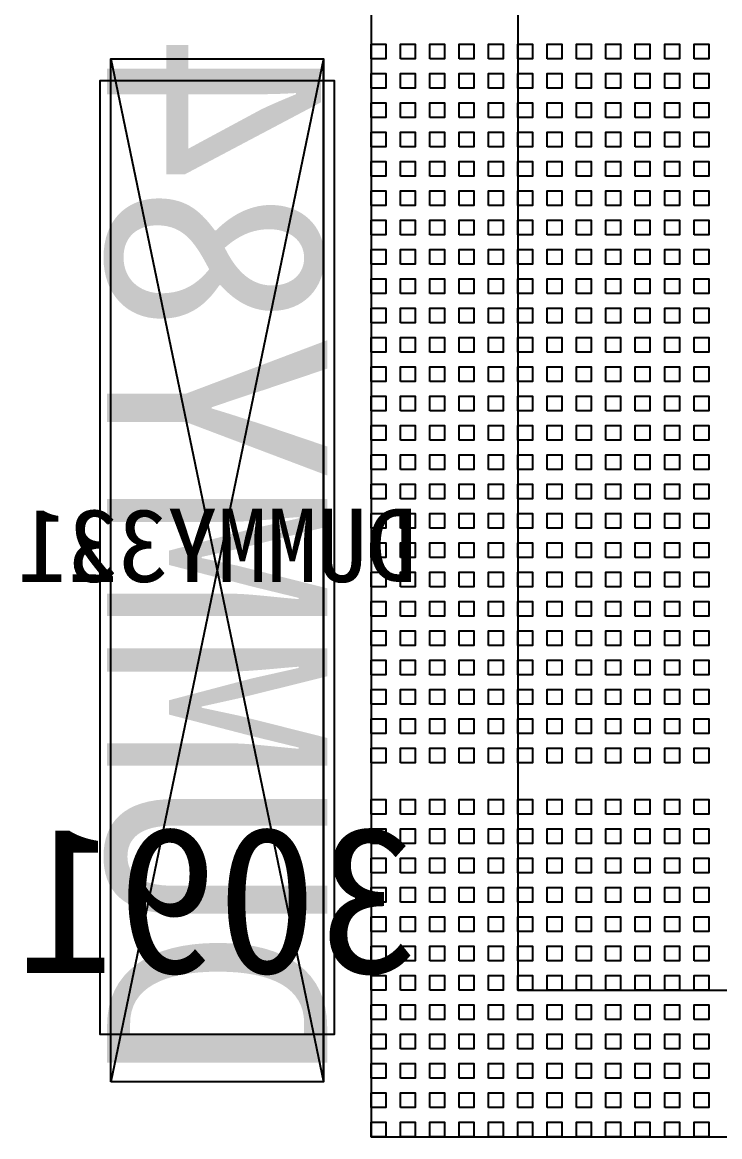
# Model space of a CAD drawing. Header units: millimetres. Extents: x 427 to 2444, y 137 to 817.
# Drawn here: x 1149.279 to 1149.3266, y 301.4479 to 301.5239 of the extents above; entities that cross this region are included whole.
import ezdxf
from ezdxf.enums import TextEntityAlignment as Align

# ---------------------------------------------------------------- set-up
doc = ezdxf.new("R2010")
doc.units = ezdxf.units.MM
for name, color, linetype in [('L10', 2, 'Continuous'), ('L223', 133, 'Continuous'), ('L240', 60, 'Continuous'), ('L241', 200, 'Continuous'), ('L242', 51, 'Continuous'), ('L245', 53, 'Continuous'), ('L246', 93, 'Continuous'), ('L31', 1, 'Continuous'), ('L63', 4, 'Continuous'), ('L70', 190, 'Continuous'), ('L72', 70, 'Continuous'), ('L73', 110, 'Continuous'), ('L74', 230, 'Continuous'), ('L75', 30, 'Continuous'), ('L76', 131, 'Continuous'), ('L98', 150, 'Continuous')]:
    doc.layers.add(name, color=color, linetype=linetype)
doc.styles.add('txt', font='simhei.ttf')

# ---------------------------------------------------------------- blocks, each defined once
blk = doc.blocks.new('HX8394_F_PAD')
at = {"layer": 'L10'}
blk.add_lwpolyline([(-13.756001, 0.231499), (-13.756001, 0.331501), (-13.655999, 0.331501), (-13.655999, 0.231499), (-13.756001, 0.231499)], close=True, dxfattribs=at)
at = {"layer": 'L241'}
blk.add_lwpolyline([(-13.756, 0.2315), (-13.756, 0.3315), (-13.656, 0.3315), (-13.656, 0.2315), (-13.756, 0.2315)], close=True, dxfattribs=at)
at = {"layer": 'L70'}
blk.add_lwpolyline([(-13.756, 0.2315), (-13.756, 0.3315), (-13.656, 0.3315), (-13.656, 0.2315), (-13.756, 0.2315)], close=True, dxfattribs=at)
at = {"layer": 'L72'}
blk.add_lwpolyline([(-13.756, 0.2315), (-13.756, 0.3315), (-13.656, 0.3315), (-13.656, 0.2315), (-13.756, 0.2315)], close=True, dxfattribs=at)
at = {"layer": 'L73'}
blk.add_lwpolyline([(-13.756, 0.2315), (-13.756, 0.3315), (-13.656, 0.3315), (-13.656, 0.2315), (-13.756, 0.2315)], close=True, dxfattribs=at)
at = {"layer": 'L74'}
blk.add_lwpolyline([(-13.756, 0.2315), (-13.756, 0.3315), (-13.656, 0.3315), (-13.656, 0.2315), (-13.756, 0.2315)], close=True, dxfattribs=at)
at = {"layer": 'L75'}
blk.add_lwpolyline([(-13.756, 0.2315), (-13.756, 0.3315), (-13.656, 0.3315), (-13.656, 0.2315), (-13.756, 0.2315)], close=True, dxfattribs=at)
at = {"layer": 'L76'}
blk.add_lwpolyline([(-13.756, 0.2315), (-13.756, 0.3315), (-13.656, 0.3315), (-13.656, 0.2315), (-13.756, 0.2315)], close=True, dxfattribs=at)
at = {"layer": 'L98'}
blk.add_lwpolyline([(-13.756001, 0.231499), (-13.756001, 0.331501), (-13.655999, 0.331501), (-13.655999, 0.231499), (-13.756001, 0.231499)], close=True, dxfattribs=at)
blk = doc.blocks.new('ALK2_930UM')
at = {"layer": 'L223'}
blk.add_lwpolyline([(-0.04, -0.04), (-0.04, 0.04), (0.04, 0.04), (0.04, -0.04), (-0.04, -0.04)], close=True, dxfattribs=at)
at = {"layer": 'L241'}
blk.add_lwpolyline([(-0.04, -0.04), (-0.04, 0.04), (0.04, 0.04), (0.04, -0.04), (-0.04, -0.04)], close=True, dxfattribs=at)
blk = doc.blocks.new('NTBUMP_65X16')
at = {"layer": 'L242'}
blk.add_lwpolyline([(-0.008, -0.0325), (-0.008, 0.0325), (0.008, 0.0325), (0.008, -0.0325), (-0.008, -0.0325)], close=True, dxfattribs=at)
blk = doc.blocks.new('ILI9881C_AA_NTBUMP_PM_875UM')
blk.add_blockref('ALK2_930UM', (-13.706, 0.2855))
at = {"rotation": 180}
blk.add_blockref('NTBUMP_65X16', (-13.6455, 0.275), dxfattribs=at)
at = {"layer": 'L246', "style": 'txt'}
blk.add_text('DUMMY84', height=0.015, rotation=90, dxfattribs=at).set_placement((-13.6455, 0.275), align=Align.MIDDLE_CENTER)
blk.add_text('3091', height=0.01, dxfattribs=at).set_placement((-13.6455, 0.251666), align=Align.MIDDLE_CENTER)
blk = doc.blocks.new('OUT_3BUMP')
at = {"layer": 'L242'}
blk.add_lwpolyline([(0.011, 0.116), (0.011, 0.181), (0.027, 0.181), (0.027, 0.116), (0.011, 0.116)], close=True, dxfattribs=at)
blk = doc.blocks.new('JD9365Z_PAD_20170829_Y880')
at = {"layer": 'L241'}
blk.add_lwpolyline([(-13.746, 0.249), (-13.746, 0.329), (-13.666, 0.329), (-13.666, 0.249), (-13.746, 0.249)], close=True, dxfattribs=at)
at = {"row_count": 1, "column_count": 372, "row_spacing": 0.245, "column_spacing": 0.033}
blk.add_blockref('OUT_3BUMP', (-13.6645, 0.13), dxfattribs=at)
at = {"layer": 'L240', "style": 'txt'}
blk.add_text('DUMMY331', height=0.005, dxfattribs=at).set_placement((-13.6455, 0.279333), align=Align.MIDDLE_CENTER)
blk = doc.blocks.new('NV3052C3P_BUMP_ORI_20190911')
at = {"layer": 'L242'}
blk.add_lwpolyline([(-13.6535, 0.23), (-13.6535, 0.295), (-13.6375, 0.295), (-13.6375, 0.23), (-13.6535, 0.23)], close=True, dxfattribs=at)
at = {"layer": 'L245', "style": 'txt'}
blk.add_text('DUMMY321', height=0.005, dxfattribs=at).set_placement((-13.645527, 0.263333), align=Align.MIDDLE_CENTER)
blk = doc.blocks.new('AL_MARK_AUO')
at = {"layer": 'L31'}
for points in [[(0, 0.0735), (0, 0.0745), (0.001, 0.0745), (0.001, 0.0735), (0, 0.0735)], [(0.002, 0.0735), (0.002, 0.0745), (0.003, 0.0745), (0.003, 0.0735), (0.002, 0.0735)], [(0.004, 0.0735), (0.004, 0.0745), (0.005, 0.0745), (0.005, 0.0735), (0.004, 0.0735)], [(0.006, 0.0735), (0.006, 0.0745), (0.007, 0.0745), (0.007, 0.0735), (0.006, 0.0735)], [(0.008, 0.0735), (0.008, 0.0745), (0.009, 0.0745), (0.009, 0.0735), (0.008, 0.0735)], [(0.01, 0.0735), (0.01, 0.0745), (0.011, 0.0745), (0.011, 0.0735), (0.01, 0.0735)], [(0.012, 0.0735), (0.012, 0.0745), (0.013, 0.0745), (0.013, 0.0735), (0.012, 0.0735)], [(0.014, 0.0735), (0.014, 0.0745), (0.015, 0.0745), (0.015, 0.0735), (0.014, 0.0735)], [(0.016, 0.0735), (0.016, 0.0745), (0.017, 0.0745), (0.017, 0.0735), (0.016, 0.0735)], [(0.018, 0.0735), (0.018, 0.0745), (0.019, 0.0745), (0.019, 0.0735), (0.018, 0.0735)], [(0.02, 0.0735), (0.02, 0.0745), (0.021, 0.0745), (0.021, 0.0735), (0.02, 0.0735)], [(0.022, 0.0735), (0.022, 0.0745), (0.023, 0.0745), (0.023, 0.0735), (0.022, 0.0735)], [(0, 0.0715), (0, 0.0725), (0.001, 0.0725), (0.001, 0.0715), (0, 0.0715)], [(0.002, 0.0715), (0.002, 0.0725), (0.003, 0.0725), (0.003, 0.0715), (0.002, 0.0715)], [(0.004, 0.0715), (0.004, 0.0725), (0.005, 0.0725), (0.005, 0.0715), (0.004, 0.0715)], [(0.006, 0.0715), (0.006, 0.0725), (0.007, 0.0725), (0.007, 0.0715), (0.006, 0.0715)], [(0.008, 0.0715), (0.008, 0.0725), (0.009, 0.0725), (0.009, 0.0715), (0.008, 0.0715)], [(0.01, 0.0715), (0.01, 0.0725), (0.011, 0.0725), (0.011, 0.0715), (0.01, 0.0715)], [(0.012, 0.0715), (0.012, 0.0725), (0.013, 0.0725), (0.013, 0.0715), (0.012, 0.0715)], [(0.014, 0.0715), (0.014, 0.0725), (0.015, 0.0725), (0.015, 0.0715), (0.014, 0.0715)], [(0.016, 0.0715), (0.016, 0.0725), (0.017, 0.0725), (0.017, 0.0715), (0.016, 0.0715)], [(0.018, 0.0715), (0.018, 0.0725), (0.019, 0.0725), (0.019, 0.0715), (0.018, 0.0715)], [(0.02, 0.0715), (0.02, 0.0725), (0.021, 0.0725), (0.021, 0.0715), (0.02, 0.0715)], [(0.022, 0.0715), (0.022, 0.0725), (0.023, 0.0725), (0.023, 0.0715), (0.022, 0.0715)], [(0, 0.0695), (0, 0.0705), (0.001, 0.0705), (0.001, 0.0695), (0, 0.0695)], [(0.002, 0.0695), (0.002, 0.0705), (0.003, 0.0705), (0.003, 0.0695), (0.002, 0.0695)], [(0.004, 0.0695), (0.004, 0.0705), (0.005, 0.0705), (0.005, 0.0695), (0.004, 0.0695)], [(0.006, 0.0695), (0.006, 0.0705), (0.007, 0.0705), (0.007, 0.0695), (0.006, 0.0695)], [(0.008, 0.0695), (0.008, 0.0705), (0.009, 0.0705), (0.009, 0.0695), (0.008, 0.0695)], [(0.01, 0.0695), (0.01, 0.0705), (0.011, 0.0705), (0.011, 0.0695), (0.01, 0.0695)], [(0.012, 0.0695), (0.012, 0.0705), (0.013, 0.0705), (0.013, 0.0695), (0.012, 0.0695)], [(0.014, 0.0695), (0.014, 0.0705), (0.015, 0.0705), (0.015, 0.0695), (0.014, 0.0695)], [(0.016, 0.0695), (0.016, 0.0705), (0.017, 0.0705), (0.017, 0.0695), (0.016, 0.0695)], [(0.018, 0.0695), (0.018, 0.0705), (0.019, 0.0705), (0.019, 0.0695), (0.018, 0.0695)], [(0.02, 0.0695), (0.02, 0.0705), (0.021, 0.0705), (0.021, 0.0695), (0.02, 0.0695)], [(0.022, 0.0695), (0.022, 0.0705), (0.023, 0.0705), (0.023, 0.0695), (0.022, 0.0695)], [(0, 0.0675), (0, 0.0685), (0.001, 0.0685), (0.001, 0.0675), (0, 0.0675)], [(0.002, 0.0675), (0.002, 0.0685), (0.003, 0.0685), (0.003, 0.0675), (0.002, 0.0675)], [(0.004, 0.0675), (0.004, 0.0685), (0.005, 0.0685), (0.005, 0.0675), (0.004, 0.0675)], [(0.006, 0.0675), (0.006, 0.0685), (0.007, 0.0685), (0.007, 0.0675), (0.006, 0.0675)], [(0.008, 0.0675), (0.008, 0.0685), (0.009, 0.0685), (0.009, 0.0675), (0.008, 0.0675)], [(0.01, 0.0675), (0.01, 0.0685), (0.011, 0.0685), (0.011, 0.0675), (0.01, 0.0675)], [(0.012, 0.0675), (0.012, 0.0685), (0.013, 0.0685), (0.013, 0.0675), (0.012, 0.0675)], [(0.014, 0.0675), (0.014, 0.0685), (0.015, 0.0685), (0.015, 0.0675), (0.014, 0.0675)], [(0.016, 0.0675), (0.016, 0.0685), (0.017, 0.0685), (0.017, 0.0675), (0.016, 0.0675)], [(0.018, 0.0675), (0.018, 0.0685), (0.019, 0.0685), (0.019, 0.0675), (0.018, 0.0675)], [(0.02, 0.0675), (0.02, 0.0685), (0.021, 0.0685), (0.021, 0.0675), (0.02, 0.0675)], [(0.022, 0.0675), (0.022, 0.0685), (0.023, 0.0685), (0.023, 0.0675), (0.022, 0.0675)], [(0, 0.0655), (0, 0.0665), (0.001, 0.0665), (0.001, 0.0655), (0, 0.0655)], [(0.002, 0.0655), (0.002, 0.0665), (0.003, 0.0665), (0.003, 0.0655), (0.002, 0.0655)], [(0.004, 0.0655), (0.004, 0.0665), (0.005, 0.0665), (0.005, 0.0655), (0.004, 0.0655)], [(0.006, 0.0655), (0.006, 0.0665), (0.007, 0.0665), (0.007, 0.0655), (0.006, 0.0655)], [(0.008, 0.0655), (0.008, 0.0665), (0.009, 0.0665), (0.009, 0.0655), (0.008, 0.0655)], [(0.01, 0.0655), (0.01, 0.0665), (0.011, 0.0665), (0.011, 0.0655), (0.01, 0.0655)], [(0.012, 0.0655), (0.012, 0.0665), (0.013, 0.0665), (0.013, 0.0655), (0.012, 0.0655)], [(0.014, 0.0655), (0.014, 0.0665), (0.015, 0.0665), (0.015, 0.0655), (0.014, 0.0655)], [(0.016, 0.0655), (0.016, 0.0665), (0.017, 0.0665), (0.017, 0.0655), (0.016, 0.0655)], [(0.018, 0.0655), (0.018, 0.0665), (0.019, 0.0665), (0.019, 0.0655), (0.018, 0.0655)], [(0.02, 0.0655), (0.02, 0.0665), (0.021, 0.0665), (0.021, 0.0655), (0.02, 0.0655)], [(0.022, 0.0655), (0.022, 0.0665), (0.023, 0.0665), (0.023, 0.0655), (0.022, 0.0655)], [(0, 0.0635), (0, 0.0645), (0.001, 0.0645), (0.001, 0.0635), (0, 0.0635)], [(0.002, 0.0635), (0.002, 0.0645), (0.003, 0.0645), (0.003, 0.0635), (0.002, 0.0635)], [(0.004, 0.0635), (0.004, 0.0645), (0.005, 0.0645), (0.005, 0.0635), (0.004, 0.0635)], [(0.006, 0.0635), (0.006, 0.0645), (0.007, 0.0645), (0.007, 0.0635), (0.006, 0.0635)], [(0.008, 0.0635), (0.008, 0.0645), (0.009, 0.0645), (0.009, 0.0635), (0.008, 0.0635)], [(0.01, 0.0635), (0.01, 0.0645), (0.011, 0.0645), (0.011, 0.0635), (0.01, 0.0635)], [(0.012, 0.0635), (0.012, 0.0645), (0.013, 0.0645), (0.013, 0.0635), (0.012, 0.0635)], [(0.014, 0.0635), (0.014, 0.0645), (0.015, 0.0645), (0.015, 0.0635), (0.014, 0.0635)], [(0.016, 0.0635), (0.016, 0.0645), (0.017, 0.0645), (0.017, 0.0635), (0.016, 0.0635)], [(0.018, 0.0635), (0.018, 0.0645), (0.019, 0.0645), (0.019, 0.0635), (0.018, 0.0635)], [(0.02, 0.0635), (0.02, 0.0645), (0.021, 0.0645), (0.021, 0.0635), (0.02, 0.0635)], [(0.022, 0.0635), (0.022, 0.0645), (0.023, 0.0645), (0.023, 0.0635), (0.022, 0.0635)], [(0, 0.0615), (0, 0.0625), (0.001, 0.0625), (0.001, 0.0615), (0, 0.0615)], [(0.002, 0.0615), (0.002, 0.0625), (0.003, 0.0625), (0.003, 0.0615), (0.002, 0.0615)], [(0.004, 0.0615), (0.004, 0.0625), (0.005, 0.0625), (0.005, 0.0615), (0.004, 0.0615)], [(0.006, 0.0615), (0.006, 0.0625), (0.007, 0.0625), (0.007, 0.0615), (0.006, 0.0615)], [(0.008, 0.0615), (0.008, 0.0625), (0.009, 0.0625), (0.009, 0.0615), (0.008, 0.0615)], [(0.01, 0.0615), (0.01, 0.0625), (0.011, 0.0625), (0.011, 0.0615), (0.01, 0.0615)], [(0.012, 0.0615), (0.012, 0.0625), (0.013, 0.0625), (0.013, 0.0615), (0.012, 0.0615)], [(0.014, 0.0615), (0.014, 0.0625), (0.015, 0.0625), (0.015, 0.0615), (0.014, 0.0615)], [(0.016, 0.0615), (0.016, 0.0625), (0.017, 0.0625), (0.017, 0.0615), (0.016, 0.0615)], [(0.018, 0.0615), (0.018, 0.0625), (0.019, 0.0625), (0.019, 0.0615), (0.018, 0.0615)], [(0.02, 0.0615), (0.02, 0.0625), (0.021, 0.0625), (0.021, 0.0615), (0.02, 0.0615)], [(0.022, 0.0615), (0.022, 0.0625), (0.023, 0.0625), (0.023, 0.0615), (0.022, 0.0615)], [(0, 0.0595), (0, 0.0605), (0.001, 0.0605), (0.001, 0.0595), (0, 0.0595)], [(0.002, 0.0595), (0.002, 0.0605), (0.003, 0.0605), (0.003, 0.0595), (0.002, 0.0595)], [(0.004, 0.0595), (0.004, 0.0605), (0.005, 0.0605), (0.005, 0.0595), (0.004, 0.0595)], [(0.006, 0.0595), (0.006, 0.0605), (0.007, 0.0605), (0.007, 0.0595), (0.006, 0.0595)], [(0.008, 0.0595), (0.008, 0.0605), (0.009, 0.0605), (0.009, 0.0595), (0.008, 0.0595)], [(0.01, 0.0595), (0.01, 0.0605), (0.011, 0.0605), (0.011, 0.0595), (0.01, 0.0595)], [(0.012, 0.0595), (0.012, 0.0605), (0.013, 0.0605), (0.013, 0.0595), (0.012, 0.0595)], [(0.014, 0.0595), (0.014, 0.0605), (0.015, 0.0605), (0.015, 0.0595), (0.014, 0.0595)], [(0.016, 0.0595), (0.016, 0.0605), (0.017, 0.0605), (0.017, 0.0595), (0.016, 0.0595)], [(0.018, 0.0595), (0.018, 0.0605), (0.019, 0.0605), (0.019, 0.0595), (0.018, 0.0595)], [(0.02, 0.0595), (0.02, 0.0605), (0.021, 0.0605), (0.021, 0.0595), (0.02, 0.0595)], [(0.022, 0.0595), (0.022, 0.0605), (0.023, 0.0605), (0.023, 0.0595), (0.022, 0.0595)], [(0, 0.0575), (0, 0.0585), (0.001, 0.0585), (0.001, 0.0575), (0, 0.0575)], [(0.002, 0.0575), (0.002, 0.0585), (0.003, 0.0585), (0.003, 0.0575), (0.002, 0.0575)], [(0.004, 0.0575), (0.004, 0.0585), (0.005, 0.0585), (0.005, 0.0575), (0.004, 0.0575)], [(0.006, 0.0575), (0.006, 0.0585), (0.007, 0.0585), (0.007, 0.0575), (0.006, 0.0575)], [(0.008, 0.0575), (0.008, 0.0585), (0.009, 0.0585), (0.009, 0.0575), (0.008, 0.0575)], [(0.01, 0.0575), (0.01, 0.0585), (0.011, 0.0585), (0.011, 0.0575), (0.01, 0.0575)], [(0.012, 0.0575), (0.012, 0.0585), (0.013, 0.0585), (0.013, 0.0575), (0.012, 0.0575)], [(0.014, 0.0575), (0.014, 0.0585), (0.015, 0.0585), (0.015, 0.0575), (0.014, 0.0575)], [(0.016, 0.0575), (0.016, 0.0585), (0.017, 0.0585), (0.017, 0.0575), (0.016, 0.0575)], [(0.018, 0.0575), (0.018, 0.0585), (0.019, 0.0585), (0.019, 0.0575), (0.018, 0.0575)], [(0.02, 0.0575), (0.02, 0.0585), (0.021, 0.0585), (0.021, 0.0575), (0.02, 0.0575)], [(0.022, 0.0575), (0.022, 0.0585), (0.023, 0.0585), (0.023, 0.0575), (0.022, 0.0575)], [(0, 0.0555), (0, 0.0565), (0.001, 0.0565), (0.001, 0.0555), (0, 0.0555)], [(0.002, 0.0555), (0.002, 0.0565), (0.003, 0.0565), (0.003, 0.0555), (0.002, 0.0555)], [(0.004, 0.0555), (0.004, 0.0565), (0.005, 0.0565), (0.005, 0.0555), (0.004, 0.0555)], [(0.006, 0.0555), (0.006, 0.0565), (0.007, 0.0565), (0.007, 0.0555), (0.006, 0.0555)], [(0.008, 0.0555), (0.008, 0.0565), (0.009, 0.0565), (0.009, 0.0555), (0.008, 0.0555)], [(0.01, 0.0555), (0.01, 0.0565), (0.011, 0.0565), (0.011, 0.0555), (0.01, 0.0555)], [(0.012, 0.0555), (0.012, 0.0565), (0.013, 0.0565), (0.013, 0.0555), (0.012, 0.0555)], [(0.014, 0.0555), (0.014, 0.0565), (0.015, 0.0565), (0.015, 0.0555), (0.014, 0.0555)], [(0.016, 0.0555), (0.016, 0.0565), (0.017, 0.0565), (0.017, 0.0555), (0.016, 0.0555)], [(0.018, 0.0555), (0.018, 0.0565), (0.019, 0.0565), (0.019, 0.0555), (0.018, 0.0555)], [(0.02, 0.0555), (0.02, 0.0565), (0.021, 0.0565), (0.021, 0.0555), (0.02, 0.0555)], [(0.022, 0.0555), (0.022, 0.0565), (0.023, 0.0565), (0.023, 0.0555), (0.022, 0.0555)], [(0, 0.0535), (0, 0.0545), (0.001, 0.0545), (0.001, 0.0535), (0, 0.0535)], [(0.002, 0.0535), (0.002, 0.0545), (0.003, 0.0545), (0.003, 0.0535), (0.002, 0.0535)], [(0.004, 0.0535), (0.004, 0.0545), (0.005, 0.0545), (0.005, 0.0535), (0.004, 0.0535)], [(0.006, 0.0535), (0.006, 0.0545), (0.007, 0.0545), (0.007, 0.0535), (0.006, 0.0535)], [(0.008, 0.0535), (0.008, 0.0545), (0.009, 0.0545), (0.009, 0.0535), (0.008, 0.0535)], [(0.01, 0.0535), (0.01, 0.0545), (0.011, 0.0545), (0.011, 0.0535), (0.01, 0.0535)], [(0.012, 0.0535), (0.012, 0.0545), (0.013, 0.0545), (0.013, 0.0535), (0.012, 0.0535)], [(0.014, 0.0535), (0.014, 0.0545), (0.015, 0.0545), (0.015, 0.0535), (0.014, 0.0535)], [(0.016, 0.0535), (0.016, 0.0545), (0.017, 0.0545), (0.017, 0.0535), (0.016, 0.0535)], [(0.018, 0.0535), (0.018, 0.0545), (0.019, 0.0545), (0.019, 0.0535), (0.018, 0.0535)], [(0.02, 0.0535), (0.02, 0.0545), (0.021, 0.0545), (0.021, 0.0535), (0.02, 0.0535)], [(0.022, 0.0535), (0.022, 0.0545), (0.023, 0.0545), (0.023, 0.0535), (0.022, 0.0535)], [(0, 0.0515), (0, 0.0525), (0.001, 0.0525), (0.001, 0.0515), (0, 0.0515)], [(0.002, 0.0515), (0.002, 0.0525), (0.003, 0.0525), (0.003, 0.0515), (0.002, 0.0515)], [(0.004, 0.0515), (0.004, 0.0525), (0.005, 0.0525), (0.005, 0.0515), (0.004, 0.0515)], [(0.006, 0.0515), (0.006, 0.0525), (0.007, 0.0525), (0.007, 0.0515), (0.006, 0.0515)], [(0.008, 0.0515), (0.008, 0.0525), (0.009, 0.0525), (0.009, 0.0515), (0.008, 0.0515)], [(0.01, 0.0515), (0.01, 0.0525), (0.011, 0.0525), (0.011, 0.0515), (0.01, 0.0515)], [(0.012, 0.0515), (0.012, 0.0525), (0.013, 0.0525), (0.013, 0.0515), (0.012, 0.0515)], [(0.014, 0.0515), (0.014, 0.0525), (0.015, 0.0525), (0.015, 0.0515), (0.014, 0.0515)], [(0.016, 0.0515), (0.016, 0.0525), (0.017, 0.0525), (0.017, 0.0515), (0.016, 0.0515)], [(0.018, 0.0515), (0.018, 0.0525), (0.019, 0.0525), (0.019, 0.0515), (0.018, 0.0515)], [(0.02, 0.0515), (0.02, 0.0525), (0.021, 0.0525), (0.021, 0.0515), (0.02, 0.0515)], [(0.022, 0.0515), (0.022, 0.0525), (0.023, 0.0525), (0.023, 0.0515), (0.022, 0.0515)], [(0, 0.0495), (0, 0.0505), (0.001, 0.0505), (0.001, 0.0495), (0, 0.0495)], [(0.002, 0.0495), (0.002, 0.0505), (0.003, 0.0505), (0.003, 0.0495), (0.002, 0.0495)], [(0.004, 0.0495), (0.004, 0.0505), (0.005, 0.0505), (0.005, 0.0495), (0.004, 0.0495)], [(0.006, 0.0495), (0.006, 0.0505), (0.007, 0.0505), (0.007, 0.0495), (0.006, 0.0495)], [(0.008, 0.0495), (0.008, 0.0505), (0.009, 0.0505), (0.009, 0.0495), (0.008, 0.0495)], [(0.01, 0.0495), (0.01, 0.0505), (0.011, 0.0505), (0.011, 0.0495), (0.01, 0.0495)], [(0.012, 0.0495), (0.012, 0.0505), (0.013, 0.0505), (0.013, 0.0495), (0.012, 0.0495)], [(0.014, 0.0495), (0.014, 0.0505), (0.015, 0.0505), (0.015, 0.0495), (0.014, 0.0495)], [(0.016, 0.0495), (0.016, 0.0505), (0.017, 0.0505), (0.017, 0.0495), (0.016, 0.0495)], [(0.018, 0.0495), (0.018, 0.0505), (0.019, 0.0505), (0.019, 0.0495), (0.018, 0.0495)], [(0.02, 0.0495), (0.02, 0.0505), (0.021, 0.0505), (0.021, 0.0495), (0.02, 0.0495)], [(0.022, 0.0495), (0.022, 0.0505), (0.023, 0.0505), (0.023, 0.0495), (0.022, 0.0495)], [(0, 0.0475), (0, 0.0485), (0.001, 0.0485), (0.001, 0.0475), (0, 0.0475)], [(0.002, 0.0475), (0.002, 0.0485), (0.003, 0.0485), (0.003, 0.0475), (0.002, 0.0475)], [(0.004, 0.0475), (0.004, 0.0485), (0.005, 0.0485), (0.005, 0.0475), (0.004, 0.0475)], [(0.006, 0.0475), (0.006, 0.0485), (0.007, 0.0485), (0.007, 0.0475), (0.006, 0.0475)], [(0.008, 0.0475), (0.008, 0.0485), (0.009, 0.0485), (0.009, 0.0475), (0.008, 0.0475)], [(0.01, 0.0475), (0.01, 0.0485), (0.011, 0.0485), (0.011, 0.0475), (0.01, 0.0475)], [(0.012, 0.0475), (0.012, 0.0485), (0.013, 0.0485), (0.013, 0.0475), (0.012, 0.0475)], [(0.014, 0.0475), (0.014, 0.0485), (0.015, 0.0485), (0.015, 0.0475), (0.014, 0.0475)], [(0.016, 0.0475), (0.016, 0.0485), (0.017, 0.0485), (0.017, 0.0475), (0.016, 0.0475)], [(0.018, 0.0475), (0.018, 0.0485), (0.019, 0.0485), (0.019, 0.0475), (0.018, 0.0475)], [(0.02, 0.0475), (0.02, 0.0485), (0.021, 0.0485), (0.021, 0.0475), (0.02, 0.0475)], [(0.022, 0.0475), (0.022, 0.0485), (0.023, 0.0485), (0.023, 0.0475), (0.022, 0.0475)], [(0, 0.0455), (0, 0.0465), (0.001, 0.0465), (0.001, 0.0455), (0, 0.0455)], [(0.002, 0.0455), (0.002, 0.0465), (0.003, 0.0465), (0.003, 0.0455), (0.002, 0.0455)], [(0.004, 0.0455), (0.004, 0.0465), (0.005, 0.0465), (0.005, 0.0455), (0.004, 0.0455)], [(0.006, 0.0455), (0.006, 0.0465), (0.007, 0.0465), (0.007, 0.0455), (0.006, 0.0455)], [(0.008, 0.0455), (0.008, 0.0465), (0.009, 0.0465), (0.009, 0.0455), (0.008, 0.0455)], [(0.01, 0.0455), (0.01, 0.0465), (0.011, 0.0465), (0.011, 0.0455), (0.01, 0.0455)], [(0.012, 0.0455), (0.012, 0.0465), (0.013, 0.0465), (0.013, 0.0455), (0.012, 0.0455)], [(0.014, 0.0455), (0.014, 0.0465), (0.015, 0.0465), (0.015, 0.0455), (0.014, 0.0455)], [(0.016, 0.0455), (0.016, 0.0465), (0.017, 0.0465), (0.017, 0.0455), (0.016, 0.0455)], [(0.018, 0.0455), (0.018, 0.0465), (0.019, 0.0465), (0.019, 0.0455), (0.018, 0.0455)], [(0.02, 0.0455), (0.02, 0.0465), (0.021, 0.0465), (0.021, 0.0455), (0.02, 0.0455)], [(0.022, 0.0455), (0.022, 0.0465), (0.023, 0.0465), (0.023, 0.0455), (0.022, 0.0455)], [(0, 0.0435), (0, 0.0445), (0.001, 0.0445), (0.001, 0.0435), (0, 0.0435)], [(0.002, 0.0435), (0.002, 0.0445), (0.003, 0.0445), (0.003, 0.0435), (0.002, 0.0435)], [(0.004, 0.0435), (0.004, 0.0445), (0.005, 0.0445), (0.005, 0.0435), (0.004, 0.0435)], [(0.006, 0.0435), (0.006, 0.0445), (0.007, 0.0445), (0.007, 0.0435), (0.006, 0.0435)], [(0.008, 0.0435), (0.008, 0.0445), (0.009, 0.0445), (0.009, 0.0435), (0.008, 0.0435)], [(0.01, 0.0435), (0.01, 0.0445), (0.011, 0.0445), (0.011, 0.0435), (0.01, 0.0435)], [(0.012, 0.0435), (0.012, 0.0445), (0.013, 0.0445), (0.013, 0.0435), (0.012, 0.0435)], [(0.014, 0.0435), (0.014, 0.0445), (0.015, 0.0445), (0.015, 0.0435), (0.014, 0.0435)], [(0.016, 0.0435), (0.016, 0.0445), (0.017, 0.0445), (0.017, 0.0435), (0.016, 0.0435)], [(0.018, 0.0435), (0.018, 0.0445), (0.019, 0.0445), (0.019, 0.0435), (0.018, 0.0435)], [(0.02, 0.0435), (0.02, 0.0445), (0.021, 0.0445), (0.021, 0.0435), (0.02, 0.0435)], [(0.022, 0.0435), (0.022, 0.0445), (0.023, 0.0445), (0.023, 0.0435), (0.022, 0.0435)], [(0, 0.0415), (0, 0.0425), (0.001, 0.0425), (0.001, 0.0415), (0, 0.0415)], [(0.002, 0.0415), (0.002, 0.0425), (0.003, 0.0425), (0.003, 0.0415), (0.002, 0.0415)], [(0.004, 0.0415), (0.004, 0.0425), (0.005, 0.0425), (0.005, 0.0415), (0.004, 0.0415)], [(0.006, 0.0415), (0.006, 0.0425), (0.007, 0.0425), (0.007, 0.0415), (0.006, 0.0415)], [(0.008, 0.0415), (0.008, 0.0425), (0.009, 0.0425), (0.009, 0.0415), (0.008, 0.0415)], [(0.01, 0.0415), (0.01, 0.0425), (0.011, 0.0425), (0.011, 0.0415), (0.01, 0.0415)], [(0.012, 0.0415), (0.012, 0.0425), (0.013, 0.0425), (0.013, 0.0415), (0.012, 0.0415)], [(0.014, 0.0415), (0.014, 0.0425), (0.015, 0.0425), (0.015, 0.0415), (0.014, 0.0415)], [(0.016, 0.0415), (0.016, 0.0425), (0.017, 0.0425), (0.017, 0.0415), (0.016, 0.0415)], [(0.018, 0.0415), (0.018, 0.0425), (0.019, 0.0425), (0.019, 0.0415), (0.018, 0.0415)], [(0.02, 0.0415), (0.02, 0.0425), (0.021, 0.0425), (0.021, 0.0415), (0.02, 0.0415)], [(0.022, 0.0415), (0.022, 0.0425), (0.023, 0.0425), (0.023, 0.0415), (0.022, 0.0415)], [(0, 0.0395), (0, 0.0405), (0.001, 0.0405), (0.001, 0.0395), (0, 0.0395)], [(0.002, 0.0395), (0.002, 0.0405), (0.003, 0.0405), (0.003, 0.0395), (0.002, 0.0395)], [(0.004, 0.0395), (0.004, 0.0405), (0.005, 0.0405), (0.005, 0.0395), (0.004, 0.0395)], [(0.006, 0.0395), (0.006, 0.0405), (0.007, 0.0405), (0.007, 0.0395), (0.006, 0.0395)], [(0.008, 0.0395), (0.008, 0.0405), (0.009, 0.0405), (0.009, 0.0395), (0.008, 0.0395)], [(0.01, 0.0395), (0.01, 0.0405), (0.011, 0.0405), (0.011, 0.0395), (0.01, 0.0395)], [(0.012, 0.0395), (0.012, 0.0405), (0.013, 0.0405), (0.013, 0.0395), (0.012, 0.0395)], [(0.014, 0.0395), (0.014, 0.0405), (0.015, 0.0405), (0.015, 0.0395), (0.014, 0.0395)], [(0.016, 0.0395), (0.016, 0.0405), (0.017, 0.0405), (0.017, 0.0395), (0.016, 0.0395)], [(0.018, 0.0395), (0.018, 0.0405), (0.019, 0.0405), (0.019, 0.0395), (0.018, 0.0395)], [(0.02, 0.0395), (0.02, 0.0405), (0.021, 0.0405), (0.021, 0.0395), (0.02, 0.0395)], [(0.022, 0.0395), (0.022, 0.0405), (0.023, 0.0405), (0.023, 0.0395), (0.022, 0.0395)], [(0, 0.0375), (0, 0.0385), (0.001, 0.0385), (0.001, 0.0375), (0, 0.0375)], [(0.002, 0.0375), (0.002, 0.0385), (0.003, 0.0385), (0.003, 0.0375), (0.002, 0.0375)], [(0.004, 0.0375), (0.004, 0.0385), (0.005, 0.0385), (0.005, 0.0375), (0.004, 0.0375)], [(0.006, 0.0375), (0.006, 0.0385), (0.007, 0.0385), (0.007, 0.0375), (0.006, 0.0375)], [(0.008, 0.0375), (0.008, 0.0385), (0.009, 0.0385), (0.009, 0.0375), (0.008, 0.0375)], [(0.01, 0.0375), (0.01, 0.0385), (0.011, 0.0385), (0.011, 0.0375), (0.01, 0.0375)], [(0.012, 0.0375), (0.012, 0.0385), (0.013, 0.0385), (0.013, 0.0375), (0.012, 0.0375)], [(0.014, 0.0375), (0.014, 0.0385), (0.015, 0.0385), (0.015, 0.0375), (0.014, 0.0375)], [(0.016, 0.0375), (0.016, 0.0385), (0.017, 0.0385), (0.017, 0.0375), (0.016, 0.0375)], [(0.018, 0.0375), (0.018, 0.0385), (0.019, 0.0385), (0.019, 0.0375), (0.018, 0.0375)], [(0.02, 0.0375), (0.02, 0.0385), (0.021, 0.0385), (0.021, 0.0375), (0.02, 0.0375)], [(0.022, 0.0375), (0.022, 0.0385), (0.023, 0.0385), (0.023, 0.0375), (0.022, 0.0375)], [(0, 0.0355), (0, 0.0365), (0.001, 0.0365), (0.001, 0.0355), (0, 0.0355)], [(0.002, 0.0355), (0.002, 0.0365), (0.003, 0.0365), (0.003, 0.0355), (0.002, 0.0355)], [(0.004, 0.0355), (0.004, 0.0365), (0.005, 0.0365), (0.005, 0.0355), (0.004, 0.0355)], [(0.006, 0.0355), (0.006, 0.0365), (0.007, 0.0365), (0.007, 0.0355), (0.006, 0.0355)], [(0.008, 0.0355), (0.008, 0.0365), (0.009, 0.0365), (0.009, 0.0355), (0.008, 0.0355)], [(0.01, 0.0355), (0.01, 0.0365), (0.011, 0.0365), (0.011, 0.0355), (0.01, 0.0355)], [(0.012, 0.0355), (0.012, 0.0365), (0.013, 0.0365), (0.013, 0.0355), (0.012, 0.0355)], [(0.014, 0.0355), (0.014, 0.0365), (0.015, 0.0365), (0.015, 0.0355), (0.014, 0.0355)], [(0.016, 0.0355), (0.016, 0.0365), (0.017, 0.0365), (0.017, 0.0355), (0.016, 0.0355)], [(0.018, 0.0355), (0.018, 0.0365), (0.019, 0.0365), (0.019, 0.0355), (0.018, 0.0355)], [(0.02, 0.0355), (0.02, 0.0365), (0.021, 0.0365), (0.021, 0.0355), (0.02, 0.0355)], [(0.022, 0.0355), (0.022, 0.0365), (0.023, 0.0365), (0.023, 0.0355), (0.022, 0.0355)], [(0, 0.0335), (0, 0.0345), (0.001, 0.0345), (0.001, 0.0335), (0, 0.0335)], [(0.002, 0.0335), (0.002, 0.0345), (0.003, 0.0345), (0.003, 0.0335), (0.002, 0.0335)], [(0.004, 0.0335), (0.004, 0.0345), (0.005, 0.0345), (0.005, 0.0335), (0.004, 0.0335)], [(0.006, 0.0335), (0.006, 0.0345), (0.007, 0.0345), (0.007, 0.0335), (0.006, 0.0335)], [(0.008, 0.0335), (0.008, 0.0345), (0.009, 0.0345), (0.009, 0.0335), (0.008, 0.0335)], [(0.01, 0.0335), (0.01, 0.0345), (0.011, 0.0345), (0.011, 0.0335), (0.01, 0.0335)], [(0.012, 0.0335), (0.012, 0.0345), (0.013, 0.0345), (0.013, 0.0335), (0.012, 0.0335)], [(0.014, 0.0335), (0.014, 0.0345), (0.015, 0.0345), (0.015, 0.0335), (0.014, 0.0335)], [(0.016, 0.0335), (0.016, 0.0345), (0.017, 0.0345), (0.017, 0.0335), (0.016, 0.0335)], [(0.018, 0.0335), (0.018, 0.0345), (0.019, 0.0345), (0.019, 0.0335), (0.018, 0.0335)], [(0.02, 0.0335), (0.02, 0.0345), (0.021, 0.0345), (0.021, 0.0335), (0.02, 0.0335)], [(0.022, 0.0335), (0.022, 0.0345), (0.023, 0.0345), (0.023, 0.0335), (0.022, 0.0335)], [(0, 0.0315), (0, 0.0325), (0.001, 0.0325), (0.001, 0.0315), (0, 0.0315)], [(0.002, 0.0315), (0.002, 0.0325), (0.003, 0.0325), (0.003, 0.0315), (0.002, 0.0315)], [(0.004, 0.0315), (0.004, 0.0325), (0.005, 0.0325), (0.005, 0.0315), (0.004, 0.0315)], [(0.006, 0.0315), (0.006, 0.0325), (0.007, 0.0325), (0.007, 0.0315), (0.006, 0.0315)], [(0.008, 0.0315), (0.008, 0.0325), (0.009, 0.0325), (0.009, 0.0315), (0.008, 0.0315)], [(0.01, 0.0315), (0.01, 0.0325), (0.011, 0.0325), (0.011, 0.0315), (0.01, 0.0315)], [(0.012, 0.0315), (0.012, 0.0325), (0.013, 0.0325), (0.013, 0.0315), (0.012, 0.0315)], [(0.014, 0.0315), (0.014, 0.0325), (0.015, 0.0325), (0.015, 0.0315), (0.014, 0.0315)], [(0.016, 0.0315), (0.016, 0.0325), (0.017, 0.0325), (0.017, 0.0315), (0.016, 0.0315)], [(0.018, 0.0315), (0.018, 0.0325), (0.019, 0.0325), (0.019, 0.0315), (0.018, 0.0315)], [(0.02, 0.0315), (0.02, 0.0325), (0.021, 0.0325), (0.021, 0.0315), (0.02, 0.0315)], [(0.022, 0.0315), (0.022, 0.0325), (0.023, 0.0325), (0.023, 0.0315), (0.022, 0.0315)], [(0, 0.0295), (0, 0.0305), (0.001, 0.0305), (0.001, 0.0295), (0, 0.0295)], [(0.002, 0.0295), (0.002, 0.0305), (0.003, 0.0305), (0.003, 0.0295), (0.002, 0.0295)], [(0.004, 0.0295), (0.004, 0.0305), (0.005, 0.0305), (0.005, 0.0295), (0.004, 0.0295)], [(0.006, 0.0295), (0.006, 0.0305), (0.007, 0.0305), (0.007, 0.0295), (0.006, 0.0295)], [(0.008, 0.0295), (0.008, 0.0305), (0.009, 0.0305), (0.009, 0.0295), (0.008, 0.0295)], [(0.01, 0.0295), (0.01, 0.0305), (0.011, 0.0305), (0.011, 0.0295), (0.01, 0.0295)], [(0.012, 0.0295), (0.012, 0.0305), (0.013, 0.0305), (0.013, 0.0295), (0.012, 0.0295)], [(0.014, 0.0295), (0.014, 0.0305), (0.015, 0.0305), (0.015, 0.0295), (0.014, 0.0295)], [(0.016, 0.0295), (0.016, 0.0305), (0.017, 0.0305), (0.017, 0.0295), (0.016, 0.0295)], [(0.018, 0.0295), (0.018, 0.0305), (0.019, 0.0305), (0.019, 0.0295), (0.018, 0.0295)], [(0.02, 0.0295), (0.02, 0.0305), (0.021, 0.0305), (0.021, 0.0295), (0.02, 0.0295)], [(0.022, 0.0295), (0.022, 0.0305), (0.023, 0.0305), (0.023, 0.0295), (0.022, 0.0295)], [(0, 0.0275), (0, 0.0285), (0.001, 0.0285), (0.001, 0.0275), (0, 0.0275)], [(0.002, 0.0275), (0.002, 0.0285), (0.003, 0.0285), (0.003, 0.0275), (0.002, 0.0275)], [(0.004, 0.0275), (0.004, 0.0285), (0.005, 0.0285), (0.005, 0.0275), (0.004, 0.0275)], [(0.006, 0.0275), (0.006, 0.0285), (0.007, 0.0285), (0.007, 0.0275), (0.006, 0.0275)], [(0.008, 0.0275), (0.008, 0.0285), (0.009, 0.0285), (0.009, 0.0275), (0.008, 0.0275)], [(0.01, 0.0275), (0.01, 0.0285), (0.011, 0.0285), (0.011, 0.0275), (0.01, 0.0275)], [(0.012, 0.0275), (0.012, 0.0285), (0.013, 0.0285), (0.013, 0.0275), (0.012, 0.0275)], [(0.014, 0.0275), (0.014, 0.0285), (0.015, 0.0285), (0.015, 0.0275), (0.014, 0.0275)], [(0.016, 0.0275), (0.016, 0.0285), (0.017, 0.0285), (0.017, 0.0275), (0.016, 0.0275)], [(0.018, 0.0275), (0.018, 0.0285), (0.019, 0.0285), (0.019, 0.0275), (0.018, 0.0275)], [(0.02, 0.0275), (0.02, 0.0285), (0.021, 0.0285), (0.021, 0.0275), (0.02, 0.0275)], [(0.022, 0.0275), (0.022, 0.0285), (0.023, 0.0285), (0.023, 0.0275), (0.022, 0.0275)], [(0, 0.0255), (0, 0.0265), (0.001, 0.0265), (0.001, 0.0255), (0, 0.0255)], [(0.002, 0.0255), (0.002, 0.0265), (0.003, 0.0265), (0.003, 0.0255), (0.002, 0.0255)], [(0.004, 0.0255), (0.004, 0.0265), (0.005, 0.0265), (0.005, 0.0255), (0.004, 0.0255)], [(0.006, 0.0255), (0.006, 0.0265), (0.007, 0.0265), (0.007, 0.0255), (0.006, 0.0255)], [(0.008, 0.0255), (0.008, 0.0265), (0.009, 0.0265), (0.009, 0.0255), (0.008, 0.0255)], [(0.01, 0.0255), (0.01, 0.0265), (0.011, 0.0265), (0.011, 0.0255), (0.01, 0.0255)], [(0.012, 0.0255), (0.012, 0.0265), (0.013, 0.0265), (0.013, 0.0255), (0.012, 0.0255)], [(0.014, 0.0255), (0.014, 0.0265), (0.015, 0.0265), (0.015, 0.0255), (0.014, 0.0255)], [(0.016, 0.0255), (0.016, 0.0265), (0.017, 0.0265), (0.017, 0.0255), (0.016, 0.0255)], [(0.018, 0.0255), (0.018, 0.0265), (0.019, 0.0265), (0.019, 0.0255), (0.018, 0.0255)], [(0.02, 0.0255), (0.02, 0.0265), (0.021, 0.0265), (0.021, 0.0255), (0.02, 0.0255)], [(0.022, 0.0255), (0.022, 0.0265), (0.023, 0.0265), (0.023, 0.0255), (0.022, 0.0255)], [(0, 0.022), (0, 0.023), (0.001, 0.023), (0.001, 0.022), (0, 0.022)], [(0.002, 0.022), (0.002, 0.023), (0.003, 0.023), (0.003, 0.022), (0.002, 0.022)], [(0.004, 0.022), (0.004, 0.023), (0.005, 0.023), (0.005, 0.022), (0.004, 0.022)], [(0.006, 0.022), (0.006, 0.023), (0.007, 0.023), (0.007, 0.022), (0.006, 0.022)], [(0.008, 0.022), (0.008, 0.023), (0.009, 0.023), (0.009, 0.022), (0.008, 0.022)], [(0.01, 0.022), (0.01, 0.023), (0.011, 0.023), (0.011, 0.022), (0.01, 0.022)], [(0.012, 0.022), (0.012, 0.023), (0.013, 0.023), (0.013, 0.022), (0.012, 0.022)], [(0.014, 0.022), (0.014, 0.023), (0.015, 0.023), (0.015, 0.022), (0.014, 0.022)], [(0.016, 0.022), (0.016, 0.023), (0.017, 0.023), (0.017, 0.022), (0.016, 0.022)], [(0.018, 0.022), (0.018, 0.023), (0.019, 0.023), (0.019, 0.022), (0.018, 0.022)], [(0.02, 0.022), (0.02, 0.023), (0.021, 0.023), (0.021, 0.022), (0.02, 0.022)], [(0.022, 0.022), (0.022, 0.023), (0.023, 0.023), (0.023, 0.022), (0.022, 0.022)], [(0, 0.02), (0, 0.021), (0.001, 0.021), (0.001, 0.02), (0, 0.02)], [(0.002, 0.02), (0.002, 0.021), (0.003, 0.021), (0.003, 0.02), (0.002, 0.02)], [(0.004, 0.02), (0.004, 0.021), (0.005, 0.021), (0.005, 0.02), (0.004, 0.02)], [(0.006, 0.02), (0.006, 0.021), (0.007, 0.021), (0.007, 0.02), (0.006, 0.02)], [(0.008, 0.02), (0.008, 0.021), (0.009, 0.021), (0.009, 0.02), (0.008, 0.02)], [(0.01, 0.02), (0.01, 0.021), (0.011, 0.021), (0.011, 0.02), (0.01, 0.02)], [(0.012, 0.02), (0.012, 0.021), (0.013, 0.021), (0.013, 0.02), (0.012, 0.02)], [(0.014, 0.02), (0.014, 0.021), (0.015, 0.021), (0.015, 0.02), (0.014, 0.02)], [(0.016, 0.02), (0.016, 0.021), (0.017, 0.021), (0.017, 0.02), (0.016, 0.02)], [(0.018, 0.02), (0.018, 0.021), (0.019, 0.021), (0.019, 0.02), (0.018, 0.02)], [(0.02, 0.02), (0.02, 0.021), (0.021, 0.021), (0.021, 0.02), (0.02, 0.02)], [(0.022, 0.02), (0.022, 0.021), (0.023, 0.021), (0.023, 0.02), (0.022, 0.02)], [(0, 0.018), (0, 0.019), (0.001, 0.019), (0.001, 0.018), (0, 0.018)], [(0.002, 0.018), (0.002, 0.019), (0.003, 0.019), (0.003, 0.018), (0.002, 0.018)], [(0.004, 0.018), (0.004, 0.019), (0.005, 0.019), (0.005, 0.018), (0.004, 0.018)], [(0.006, 0.018), (0.006, 0.019), (0.007, 0.019), (0.007, 0.018), (0.006, 0.018)], [(0.008, 0.018), (0.008, 0.019), (0.009, 0.019), (0.009, 0.018), (0.008, 0.018)], [(0.01, 0.018), (0.01, 0.019), (0.011, 0.019), (0.011, 0.018), (0.01, 0.018)], [(0.012, 0.018), (0.012, 0.019), (0.013, 0.019), (0.013, 0.018), (0.012, 0.018)], [(0.014, 0.018), (0.014, 0.019), (0.015, 0.019), (0.015, 0.018), (0.014, 0.018)], [(0.016, 0.018), (0.016, 0.019), (0.017, 0.019), (0.017, 0.018), (0.016, 0.018)], [(0.018, 0.018), (0.018, 0.019), (0.019, 0.019), (0.019, 0.018), (0.018, 0.018)], [(0.02, 0.018), (0.02, 0.019), (0.021, 0.019), (0.021, 0.018), (0.02, 0.018)], [(0.022, 0.018), (0.022, 0.019), (0.023, 0.019), (0.023, 0.018), (0.022, 0.018)], [(0, 0.016), (0, 0.017), (0.001, 0.017), (0.001, 0.016), (0, 0.016)], [(0.002, 0.016), (0.002, 0.017), (0.003, 0.017), (0.003, 0.016), (0.002, 0.016)], [(0.004, 0.016), (0.004, 0.017), (0.005, 0.017), (0.005, 0.016), (0.004, 0.016)], [(0.006, 0.016), (0.006, 0.017), (0.007, 0.017), (0.007, 0.016), (0.006, 0.016)], [(0.008, 0.016), (0.008, 0.017), (0.009, 0.017), (0.009, 0.016), (0.008, 0.016)], [(0.01, 0.016), (0.01, 0.017), (0.011, 0.017), (0.011, 0.016), (0.01, 0.016)], [(0.012, 0.016), (0.012, 0.017), (0.013, 0.017), (0.013, 0.016), (0.012, 0.016)], [(0.014, 0.016), (0.014, 0.017), (0.015, 0.017), (0.015, 0.016), (0.014, 0.016)], [(0.016, 0.016), (0.016, 0.017), (0.017, 0.017), (0.017, 0.016), (0.016, 0.016)], [(0.018, 0.016), (0.018, 0.017), (0.019, 0.017), (0.019, 0.016), (0.018, 0.016)], [(0.02, 0.016), (0.02, 0.017), (0.021, 0.017), (0.021, 0.016), (0.02, 0.016)], [(0.022, 0.016), (0.022, 0.017), (0.023, 0.017), (0.023, 0.016), (0.022, 0.016)], [(0, 0.014), (0, 0.015), (0.001, 0.015), (0.001, 0.014), (0, 0.014)], [(0.002, 0.014), (0.002, 0.015), (0.003, 0.015), (0.003, 0.014), (0.002, 0.014)], [(0.004, 0.014), (0.004, 0.015), (0.005, 0.015), (0.005, 0.014), (0.004, 0.014)], [(0.006, 0.014), (0.006, 0.015), (0.007, 0.015), (0.007, 0.014), (0.006, 0.014)], [(0.008, 0.014), (0.008, 0.015), (0.009, 0.015), (0.009, 0.014), (0.008, 0.014)], [(0.01, 0.014), (0.01, 0.015), (0.011, 0.015), (0.011, 0.014), (0.01, 0.014)], [(0.012, 0.014), (0.012, 0.015), (0.013, 0.015), (0.013, 0.014), (0.012, 0.014)], [(0.014, 0.014), (0.014, 0.015), (0.015, 0.015), (0.015, 0.014), (0.014, 0.014)], [(0.016, 0.014), (0.016, 0.015), (0.017, 0.015), (0.017, 0.014), (0.016, 0.014)], [(0.018, 0.014), (0.018, 0.015), (0.019, 0.015), (0.019, 0.014), (0.018, 0.014)], [(0.02, 0.014), (0.02, 0.015), (0.021, 0.015), (0.021, 0.014), (0.02, 0.014)], [(0.022, 0.014), (0.022, 0.015), (0.023, 0.015), (0.023, 0.014), (0.022, 0.014)], [(0, 0.012), (0, 0.013), (0.001, 0.013), (0.001, 0.012), (0, 0.012)], [(0.002, 0.012), (0.002, 0.013), (0.003, 0.013), (0.003, 0.012), (0.002, 0.012)], [(0.004, 0.012), (0.004, 0.013), (0.005, 0.013), (0.005, 0.012), (0.004, 0.012)], [(0.006, 0.012), (0.006, 0.013), (0.007, 0.013), (0.007, 0.012), (0.006, 0.012)], [(0.008, 0.012), (0.008, 0.013), (0.009, 0.013), (0.009, 0.012), (0.008, 0.012)], [(0.01, 0.012), (0.01, 0.013), (0.011, 0.013), (0.011, 0.012), (0.01, 0.012)], [(0.012, 0.012), (0.012, 0.013), (0.013, 0.013), (0.013, 0.012), (0.012, 0.012)], [(0.014, 0.012), (0.014, 0.013), (0.015, 0.013), (0.015, 0.012), (0.014, 0.012)], [(0.016, 0.012), (0.016, 0.013), (0.017, 0.013), (0.017, 0.012), (0.016, 0.012)], [(0.018, 0.012), (0.018, 0.013), (0.019, 0.013), (0.019, 0.012), (0.018, 0.012)], [(0.02, 0.012), (0.02, 0.013), (0.021, 0.013), (0.021, 0.012), (0.02, 0.012)], [(0.022, 0.012), (0.022, 0.013), (0.023, 0.013), (0.023, 0.012), (0.022, 0.012)], [(0, 0.01), (0, 0.011), (0.001, 0.011), (0.001, 0.01), (0, 0.01)], [(0.002, 0.01), (0.002, 0.011), (0.003, 0.011), (0.003, 0.01), (0.002, 0.01)], [(0.004, 0.01), (0.004, 0.011), (0.005, 0.011), (0.005, 0.01), (0.004, 0.01)], [(0.006, 0.01), (0.006, 0.011), (0.007, 0.011), (0.007, 0.01), (0.006, 0.01)], [(0.008, 0.01), (0.008, 0.011), (0.009, 0.011), (0.009, 0.01), (0.008, 0.01)], [(0.01, 0.01), (0.01, 0.011), (0.011, 0.011), (0.011, 0.01), (0.01, 0.01)], [(0.012, 0.01), (0.012, 0.011), (0.013, 0.011), (0.013, 0.01), (0.012, 0.01)], [(0.014, 0.01), (0.014, 0.011), (0.015, 0.011), (0.015, 0.01), (0.014, 0.01)], [(0.016, 0.01), (0.016, 0.011), (0.017, 0.011), (0.017, 0.01), (0.016, 0.01)], [(0.018, 0.01), (0.018, 0.011), (0.019, 0.011), (0.019, 0.01), (0.018, 0.01)], [(0.02, 0.01), (0.02, 0.011), (0.021, 0.011), (0.021, 0.01), (0.02, 0.01)], [(0.022, 0.01), (0.022, 0.011), (0.023, 0.011), (0.023, 0.01), (0.022, 0.01)], [(0, 0.008), (0, 0.009), (0.001, 0.009), (0.001, 0.008), (0, 0.008)], [(0.002, 0.008), (0.002, 0.009), (0.003, 0.009), (0.003, 0.008), (0.002, 0.008)], [(0.004, 0.008), (0.004, 0.009), (0.005, 0.009), (0.005, 0.008), (0.004, 0.008)], [(0.006, 0.008), (0.006, 0.009), (0.007, 0.009), (0.007, 0.008), (0.006, 0.008)], [(0.008, 0.008), (0.008, 0.009), (0.009, 0.009), (0.009, 0.008), (0.008, 0.008)], [(0.01, 0.008), (0.01, 0.009), (0.011, 0.009), (0.011, 0.008), (0.01, 0.008)], [(0.012, 0.008), (0.012, 0.009), (0.013, 0.009), (0.013, 0.008), (0.012, 0.008)], [(0.014, 0.008), (0.014, 0.009), (0.015, 0.009), (0.015, 0.008), (0.014, 0.008)], [(0.016, 0.008), (0.016, 0.009), (0.017, 0.009), (0.017, 0.008), (0.016, 0.008)], [(0.018, 0.008), (0.018, 0.009), (0.019, 0.009), (0.019, 0.008), (0.018, 0.008)], [(0.02, 0.008), (0.02, 0.009), (0.021, 0.009), (0.021, 0.008), (0.02, 0.008)], [(0.022, 0.008), (0.022, 0.009), (0.023, 0.009), (0.023, 0.008), (0.022, 0.008)], [(0, 0.006), (0, 0.007), (0.001, 0.007), (0.001, 0.006), (0, 0.006)], [(0.002, 0.006), (0.002, 0.007), (0.003, 0.007), (0.003, 0.006), (0.002, 0.006)], [(0.004, 0.006), (0.004, 0.007), (0.005, 0.007), (0.005, 0.006), (0.004, 0.006)], [(0.006, 0.006), (0.006, 0.007), (0.007, 0.007), (0.007, 0.006), (0.006, 0.006)], [(0.008, 0.006), (0.008, 0.007), (0.009, 0.007), (0.009, 0.006), (0.008, 0.006)], [(0.01, 0.006), (0.01, 0.007), (0.011, 0.007), (0.011, 0.006), (0.01, 0.006)], [(0.012, 0.006), (0.012, 0.007), (0.013, 0.007), (0.013, 0.006), (0.012, 0.006)], [(0.014, 0.006), (0.014, 0.007), (0.015, 0.007), (0.015, 0.006), (0.014, 0.006)], [(0.016, 0.006), (0.016, 0.007), (0.017, 0.007), (0.017, 0.006), (0.016, 0.006)], [(0.018, 0.006), (0.018, 0.007), (0.019, 0.007), (0.019, 0.006), (0.018, 0.006)], [(0.02, 0.006), (0.02, 0.007), (0.021, 0.007), (0.021, 0.006), (0.02, 0.006)], [(0.022, 0.006), (0.022, 0.007), (0.023, 0.007), (0.023, 0.006), (0.022, 0.006)], [(0, 0.004), (0, 0.005), (0.001, 0.005), (0.001, 0.004), (0, 0.004)], [(0.002, 0.004), (0.002, 0.005), (0.003, 0.005), (0.003, 0.004), (0.002, 0.004)], [(0.004, 0.004), (0.004, 0.005), (0.005, 0.005), (0.005, 0.004), (0.004, 0.004)], [(0.006, 0.004), (0.006, 0.005), (0.007, 0.005), (0.007, 0.004), (0.006, 0.004)], [(0.008, 0.004), (0.008, 0.005), (0.009, 0.005), (0.009, 0.004), (0.008, 0.004)], [(0.01, 0.004), (0.01, 0.005), (0.011, 0.005), (0.011, 0.004), (0.01, 0.004)], [(0.012, 0.004), (0.012, 0.005), (0.013, 0.005), (0.013, 0.004), (0.012, 0.004)], [(0.014, 0.004), (0.014, 0.005), (0.015, 0.005), (0.015, 0.004), (0.014, 0.004)], [(0.016, 0.004), (0.016, 0.005), (0.017, 0.005), (0.017, 0.004), (0.016, 0.004)], [(0.018, 0.004), (0.018, 0.005), (0.019, 0.005), (0.019, 0.004), (0.018, 0.004)], [(0.02, 0.004), (0.02, 0.005), (0.021, 0.005), (0.021, 0.004), (0.02, 0.004)], [(0.022, 0.004), (0.022, 0.005), (0.023, 0.005), (0.023, 0.004), (0.022, 0.004)], [(0, 0.002), (0, 0.003), (0.001, 0.003), (0.001, 0.002), (0, 0.002)], [(0.002, 0.002), (0.002, 0.003), (0.003, 0.003), (0.003, 0.002), (0.002, 0.002)], [(0.004, 0.002), (0.004, 0.003), (0.005, 0.003), (0.005, 0.002), (0.004, 0.002)], [(0.006, 0.002), (0.006, 0.003), (0.007, 0.003), (0.007, 0.002), (0.006, 0.002)], [(0.008, 0.002), (0.008, 0.003), (0.009, 0.003), (0.009, 0.002), (0.008, 0.002)], [(0.01, 0.002), (0.01, 0.003), (0.011, 0.003), (0.011, 0.002), (0.01, 0.002)], [(0.012, 0.002), (0.012, 0.003), (0.013, 0.003), (0.013, 0.002), (0.012, 0.002)], [(0.014, 0.002), (0.014, 0.003), (0.015, 0.003), (0.015, 0.002), (0.014, 0.002)], [(0.016, 0.002), (0.016, 0.003), (0.017, 0.003), (0.017, 0.002), (0.016, 0.002)], [(0.018, 0.002), (0.018, 0.003), (0.019, 0.003), (0.019, 0.002), (0.018, 0.002)], [(0.02, 0.002), (0.02, 0.003), (0.021, 0.003), (0.021, 0.002), (0.02, 0.002)], [(0.022, 0.002), (0.022, 0.003), (0.023, 0.003), (0.023, 0.002), (0.022, 0.002)], [(0, 0), (0, 0.001), (0.001, 0.001), (0.001, 0), (0, 0)], [(0.002, 0), (0.002, 0.001), (0.003, 0.001), (0.003, 0), (0.002, 0)], [(0.004, 0), (0.004, 0.001), (0.005, 0.001), (0.005, 0), (0.004, 0)], [(0.006, 0), (0.006, 0.001), (0.007, 0.001), (0.007, 0), (0.006, 0)], [(0.008, 0), (0.008, 0.001), (0.009, 0.001), (0.009, 0), (0.008, 0)], [(0.01, 0), (0.01, 0.001), (0.011, 0.001), (0.011, 0), (0.01, 0)], [(0.012, 0), (0.012, 0.001), (0.013, 0.001), (0.013, 0), (0.012, 0)], [(0.014, 0), (0.014, 0.001), (0.015, 0.001), (0.015, 0), (0.014, 0)], [(0.016, 0), (0.016, 0.001), (0.017, 0.001), (0.017, 0), (0.016, 0)], [(0.018, 0), (0.018, 0.001), (0.019, 0.001), (0.019, 0), (0.018, 0)], [(0.02, 0), (0.02, 0.001), (0.021, 0.001), (0.021, 0), (0.02, 0)], [(0.022, 0), (0.022, 0.001), (0.023, 0.001), (0.023, 0), (0.022, 0)]]:
    blk.add_lwpolyline(points, close=True, dxfattribs=at)
blk = doc.blocks.new('FL11283_A_OTHER')
at = {"yscale": -1, "rotation": 180}
blk.add_blockref('AL_MARK_AUO', (-13.656, 0.239), dxfattribs=at)
blk = doc.blocks.new('IC_GDS_ALL')
for name, p in [('HX8394_F_PAD', (0, 0.004)), ('ILI9881C_AA_NTBUMP_PM_875UM', (0, 0)), ('NV3052C3P_BUMP_ORI_20190911', (0, 0.0125)), ('JD9365Z_PAD_20170829_Y880', (0, -0.0035)), ('FL11283_A_OTHER', (0, -0.0035))]:
    blk.add_blockref(name, p)
blk = doc.blocks.new('OUTPUT_PAD_GATE')
at = {"color": 5, "linetype": 'Continuous'}
blk.add_lwpolyline([(0.00175, 0.07125), (0.01625, 0.0015), (0.01625, 0.07125), (0.00175, 0.0015)], dxfattribs=at)
at = {"layer": 'L63', "color": 5}
blk.add_lwpolyline([(0.00175, 0.0015), (0.00175, 0.07125), (0.01625, 0.07125), (0.01625, 0.0015), (0.00175, 0.0015)], close=True, dxfattribs=at)
blk = doc.blocks.new('IC_PAD_ALL')
at = {"row_count": 1, "column_count": 414, "row_spacing": 0.0685, "column_spacing": 0.066}
blk.add_blockref('OUTPUT_PAD_GATE', (0.026, 0.59225), dxfattribs=at)
blk = doc.blocks.new('IC_ALL')
at = {"yscale": -1, "rotation": 180}
blk.add_blockref('IC_GDS_ALL', (14, 0.4375), dxfattribs=at)
blk.add_blockref('IC_PAD_ALL', (0.3525, 0.083))
blk = doc.blocks.new('IC_FPC_OLB_ALL')
blk.add_blockref('IC_ALL', (1.188, 1.0245))

msp = doc.modelspace()

# ---------------------------------------------------------------- block references
msp.add_blockref('IC_FPC_OLB_ALL', (1120.458827, 299.750371))

doc.saveas('drawing.dxf')
